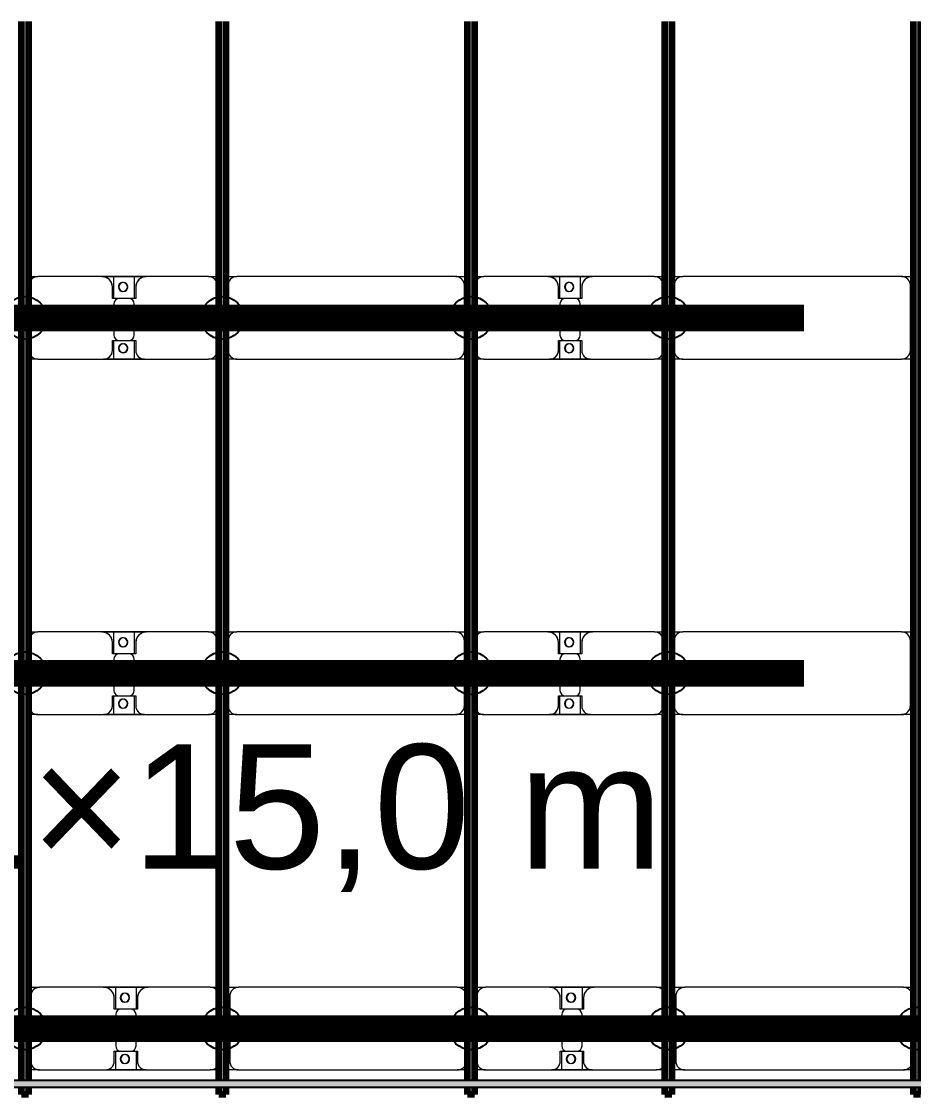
# Model space of a CAD drawing. Header units: millimetres. Extents: x -268744 to 115753, y -96240 to -10461.
# Drawn here: x 27830 to 32850, y -70687 to -64648 of the extents above; entities that cross this region are included whole.
import ezdxf

# ---------------------------------------------------------------- set-up
doc = ezdxf.new("R2010")
doc.units = ezdxf.units.MM
doc.layers.add('A-GENM', color=13, linetype='Continuous', lineweight=9)
doc.layers.add('S-BEAM', color=12, linetype='Continuous', lineweight=9)
doc.layers.add('GC-GHI CHU', color=2, linetype='Continuous')
doc.layers.add('GC-HOP 40x60 GIA CUONG', color=1, linetype='Continuous')
doc.styles.add('GC_VN', font='arial.ttf')

# ---------------------------------------------------------------- blocks, each defined once
blk = doc.blocks.new('Dầm C52 - Hộp 40x60-104813-KHUNG KẾT CẤU BÈ PIN 1')
at = {"layer": 'S-BEAM', "lineweight": 25}
blk.add_hatch(color=4, dxfattribs=at).paths.add_polyline_path([(-145811, -20), (145811, -20), (145811, 20), (-145811, 20)])
at = {"layer": 'S-BEAM', "color": 4, "lineweight": 25}
for p, q in [((-145811, 20), (145811, 20)), ((145811, -20), (-145811, -20))]:
    blk.add_line(p, q, dxfattribs=at)
blk = doc.blocks.new('Dai phao do pin - DẢI PHAO ĐỠ PIN-V82-KHUNG KẾT CẤU BÈ PIN 1')
at = {"layer": 'A-GENM', "color": 7}
for p, q in [((63457.6, 241.6), (63519.7, 241.6)), ((63457.6, 241.6), (63519.7, 241.6)), ((63879.7, 241.6), (63519.7, 241.6)), ((63879.7, 241.6), (64062.2, 241.6)), ((64062.2, 241.6), (63879.7, 241.6)), ((63947.8, 241.6), (64130.3, 241.6)), ((63947.8, 116.2), (63947.8, 241.6)), ((64130.3, 241.6), (63947.8, 241.6)), ((64062.2, 241.6), (64062.2, 116.2)), ((64480.3, 241.6), (64130.3, 241.6)), ((64480.3, 241.6), (64527.6, 241.6)), ((64480.3, 241.6), (64527.6, 241.6)), ((64567.6, 241.6), (64639.7, 241.6)), ((64567.6, 241.6), (64639.7, 241.6)), ((65870.3, 241.6), (64639.7, 241.6)), ((65870.3, 241.6), (65927.6, 241.6)), ((65870.3, 241.6), (65927.6, 241.6)), ((65967.6, 241.6), (66029.7, 241.6)), ((65967.6, 241.6), (66029.7, 241.6)), ((66389.7, 241.6), (66029.7, 241.6)), ((66389.7, 241.6), (66572.2, 241.6)), ((66572.2, 241.6), (66389.7, 241.6)), ((66457.8, 241.6), (66640.3, 241.6)), ((66457.8, 116.2), (66457.8, 241.6)), ((66640.3, 241.6), (66457.8, 241.6)), ((66572.2, 241.6), (66572.2, 116.2)), ((66990.3, 241.6), (66640.3, 241.6)), ((66990.3, 241.6), (67037.6, 241.6)), ((66990.3, 241.6), (67037.6, 241.6)), ((67077.6, 241.6), (67149.7, 241.6)), ((67077.6, 241.6), (67149.7, 241.6)), ((68380.3, 241.6), (67149.7, 241.6)), ((68380.3, 241.6), (68437.6, 241.6)), ((68380.3, 241.6), (68437.6, 241.6)), ((63469.7, 191.6), (63469.7, -173.4)), ((63939.7, 118.2), (63939.7, 181.6)), ((64070.3, 181.6), (64070.3, 118.2)), ((64589.7, 191.6), (64589.7, -173.4)), ((65920.3, -173.4), (65920.3, 191.6)), ((65979.7, 191.6), (65979.7, -173.4)), ((66449.7, 118.2), (66449.7, 181.6)), ((66580.3, 181.6), (66580.3, 118.2)), ((67099.7, 191.6), (67099.7, -173.4)), ((68430.3, -173.4), (68430.3, 191.6)), ((64032.2, 118.2), (63939.7, 118.2)), ((63947.8, 88.2), (63947.8, -88.2)), ((64070.3, 118.2), (63977.8, 118.2)), ((64062.2, -88.2), (64062.2, 88.2)), ((66542.2, 118.2), (66449.7, 118.2)), ((66457.8, 88.2), (66457.8, -88.2)), ((66580.3, 118.2), (66487.8, 118.2)), ((66572.2, -88.2), (66572.2, 88.2)), ((63939.7, -173.4), (63939.7, -118.2)), ((63939.7, -118.2), (64032.2, -118.2)), ((63947.8, -223.4), (63947.8, -116.2)), ((63977.8, -118.2), (64070.3, -118.2)), ((64062.2, -116.2), (64062.2, -223.4)), ((64070.3, -118.2), (64070.3, -173.4)), ((66449.7, -173.4), (66449.7, -118.2)), ((66449.7, -118.2), (66542.2, -118.2)), ((66457.8, -223.4), (66457.8, -116.2)), ((66487.8, -118.2), (66580.3, -118.2)), ((66572.2, -116.2), (66572.2, -223.4)), ((66580.3, -118.2), (66580.3, -173.4)), ((63519.7, -223.4), (63457.6, -223.4)), ((63519.7, -223.4), (63457.6, -223.4)), ((63519.7, -223.4), (63889.7, -223.4)), ((64062.2, -223.4), (63898.8, -223.4)), ((63898.8, -223.4), (64062.2, -223.4)), ((64120.3, -223.4), (63947.8, -223.4)), ((63947.8, -223.4), (64120.3, -223.4)), ((64120.3, -223.4), (64480.3, -223.4)), ((64527.6, -223.4), (64480.3, -223.4)), ((64527.6, -223.4), (64480.3, -223.4)), ((64639.7, -223.4), (64567.6, -223.4)), ((64639.7, -223.4), (64567.6, -223.4)), ((64639.7, -223.4), (65870.3, -223.4)), ((65927.6, -223.4), (65870.3, -223.4)), ((65927.6, -223.4), (65870.3, -223.4)), ((66029.7, -223.4), (65967.6, -223.4)), ((66029.7, -223.4), (65967.6, -223.4)), ((66029.7, -223.4), (66399.7, -223.4)), ((66572.2, -223.4), (66399.7, -223.4)), ((66399.7, -223.4), (66572.2, -223.4)), ((66630.3, -223.4), (66457.8, -223.4)), ((66457.8, -223.4), (66630.3, -223.4)), ((66630.3, -223.4), (66990.3, -223.4)), ((67037.6, -223.4), (66990.3, -223.4)), ((67037.6, -223.4), (66990.3, -223.4)), ((67149.7, -223.4), (67077.6, -223.4)), ((67149.7, -223.4), (67077.6, -223.4)), ((67149.7, -223.4), (68380.3, -223.4)), ((68437.6, -223.4), (68380.3, -223.4)), ((68437.6, -223.4), (68380.3, -223.4))]:
    blk.add_line(p, q, dxfattribs=at)
for centre, radius, start, end in [((63519.7, 191.6), 50, 90, 180), ((63879.7, 181.6), 60, 0, 90), ((64130.3, 181.6), 60, 90, 180), ((64480.3, 191.6), 50, 30, 90), ((64639.7, 191.6), 50, 90, 180), ((65870.3, 191.6), 50, 0, 90), ((65870.3, 191.6), 50, 60, 90), ((66029.7, 191.6), 50, 90, 180), ((66389.7, 181.6), 60, 0, 90), ((66640.3, 181.6), 60, 90, 180), ((66990.3, 191.6), 50, 30, 90), ((67149.7, 191.6), 50, 90, 180), ((68380.3, 191.6), 50, 360, 90), ((68380.3, 191.6), 50, 60, 90), ((63519.7, 191.6), 50, 105, 180), ((63879.7, 181.6), 60, 0, 60), ((63998.6, 183.2), 25, 360, 180), ((63998.6, 183.2), 25, 180, 360), ((63998.6, 183.2), 25, 360, 165), ((64001.4, 183.2), 25, 360, 180), ((64001.4, 183.2), 25, 90, 180), ((64001.4, 183.2), 25, 180, 0), ((64001.4, 183.2), 25, 180, 300), ((63998.6, 183.2), 25, 210, 360), ((64001.4, 183.2), 25, 15, 75), ((64130.3, 181.6), 60, 120, 180), ((64480.3, 191.6), 50, 30, 75), ((64639.7, 191.6), 50, 150, 180), ((64639.7, 191.6), 50, 105, 135), ((65870.3, 191.6), 50, 15, 30), ((66029.7, 191.6), 50, 105, 180), ((66389.7, 181.6), 60, 0, 60), ((66508.6, 183.2), 25, 360, 180), ((66508.6, 183.2), 25, 180, 0), ((66508.6, 183.2), 25, 360, 165), ((66511.4, 183.2), 25, 0, 180), ((66511.4, 183.2), 25, 90, 180), ((66511.4, 183.2), 25, 180, 0), ((66511.4, 183.2), 25, 180, 300), ((66508.6, 183.2), 25, 210, 360), ((66511.4, 183.2), 25, 15, 75), ((66640.3, 181.6), 60, 120, 180), ((66990.3, 191.6), 50, 30, 75), ((67149.7, 191.6), 50, 150, 180), ((67149.7, 191.6), 50, 105, 135), ((68380.3, 191.6), 50, 15, 30), ((64001.4, 183.2), 25, 330, 345), ((66511.4, 183.2), 25, 330, 345), ((63977.8, 88.2), 30, 90, 180), ((64032.2, 88.2), 30, 360, 90), ((66487.8, 88.2), 30, 90, 180), ((66542.2, 88.2), 30, 0, 90), ((63977.8, -88.2), 30, 180, 270), ((64032.2, -88.2), 30, 270, 0), ((66487.8, -88.2), 30, 180, 270), ((66542.2, -88.2), 30, 270, 360), ((63519.7, -173.4), 50, 180, 270), ((63519.7, -173.4), 50, 180, 255), ((63889.7, -173.4), 50, 270, 0), ((63889.7, -173.4), 50, 285, 0), ((63998.6, -161.8), 25, 360, 180), ((63998.6, -161.8), 25, 180, 360), ((63998.6, -161.8), 25, 105, 165), ((63998.6, -161.8), 25, 195, 360), ((64001.4, -161.8), 25, 360, 180), ((64001.4, -161.8), 25, 105, 180), ((64001.4, -161.8), 25, 180, 0), ((64001.4, -161.8), 25, 180, 270), ((63998.6, -161.8), 25, 360, 75), ((64001.4, -161.8), 25, 15, 75), ((64001.4, -161.8), 25, 285, 345), ((64120.3, -173.4), 50, 180, 270), ((64120.3, -173.4), 50, 180, 255), ((64639.7, -173.4), 50, 180, 270), ((64639.7, -173.4), 50, 180, 210), ((65870.3, -173.4), 50, 270, 360), ((65870.3, -173.4), 50, 330, 360), ((66029.7, -173.4), 50, 180, 270), ((66029.7, -173.4), 50, 180, 255), ((66399.7, -173.4), 50, 270, 360), ((66399.7, -173.4), 50, 285, 0), ((66508.6, -161.8), 25, 360, 180), ((66508.6, -161.8), 25, 180, 360), ((66508.6, -161.8), 25, 105, 165), ((66508.6, -161.8), 25, 195, 360), ((66511.4, -161.8), 25, 0, 180), ((66511.4, -161.8), 25, 105, 180), ((66511.4, -161.8), 25, 180, 360), ((66511.4, -161.8), 25, 180, 270), ((66508.6, -161.8), 25, 360, 75), ((66511.4, -161.8), 25, 15, 75), ((66511.4, -161.8), 25, 285, 345), ((66630.3, -173.4), 50, 180, 270), ((66630.3, -173.4), 50, 180, 255), ((67149.7, -173.4), 50, 180, 270), ((67149.7, -173.4), 50, 180, 210), ((68380.3, -173.4), 50, 270, 0), ((68380.3, -173.4), 50, 330, 0), ((64480.3, -173.4), 50, 270, 330), ((64480.3, -173.4), 50, 285, 330), ((64639.7, -173.4), 50, 240, 270), ((65870.3, -173.4), 50, 285, 300), ((66990.3, -173.4), 50, 270, 330), ((66990.3, -173.4), 50, 285, 330), ((67149.7, -173.4), 50, 240, 270), ((68380.3, -173.4), 50, 285, 300)]:
    blk.add_arc(centre, radius, start, end, dxfattribs=at)
blk = doc.blocks.new('Dai phao do pin - DẢI PHAO ĐỠ PIN-V83-KHUNG KẾT CẤU BÈ PIN 1')
at = {"layer": 'A-GENM', "color": 7}
for p, q in [((63467.6, 241.6), (63519.7, 241.6)), ((63467.6, 241.6), (63519.7, 241.6)), ((63879.7, 241.6), (63519.7, 241.6)), ((63879.7, 241.6), (64062.2, 241.6)), ((64062.2, 241.6), (63879.7, 241.6)), ((63947.8, 241.6), (64130.3, 241.6)), ((63947.8, 116.2), (63947.8, 241.6)), ((64130.3, 241.6), (63947.8, 241.6)), ((64062.2, 241.6), (64062.2, 116.2)), ((64480.3, 241.6), (64130.3, 241.6)), ((64480.3, 241.6), (64537.6, 241.6)), ((64480.3, 241.6), (64537.6, 241.6)), ((64577.6, 241.6), (64639.7, 241.6)), ((64577.6, 241.6), (64639.7, 241.6)), ((65870.3, 241.6), (64639.7, 241.6)), ((65870.3, 241.6), (65937.6, 241.6)), ((65870.3, 241.6), (65937.6, 241.6)), ((65977.6, 241.6), (66029.7, 241.6)), ((65977.6, 241.6), (66029.7, 241.6)), ((66389.7, 241.6), (66029.7, 241.6)), ((66389.7, 241.6), (66572.2, 241.6)), ((66572.2, 241.6), (66389.7, 241.6)), ((66457.8, 241.6), (66640.3, 241.6)), ((66457.8, 116.2), (66457.8, 241.6)), ((66640.3, 241.6), (66457.8, 241.6)), ((66572.2, 241.6), (66572.2, 116.2)), ((66990.3, 241.6), (66640.3, 241.6)), ((66990.3, 241.6), (67047.6, 241.6)), ((66990.3, 241.6), (67047.6, 241.6)), ((67087.6, 241.6), (67149.7, 241.6)), ((67087.6, 241.6), (67149.7, 241.6)), ((68380.3, 241.6), (67149.7, 241.6)), ((68380.3, 241.6), (68447.6, 241.6)), ((68380.3, 241.6), (68447.6, 241.6)), ((63469.7, 191.6), (63469.7, -173.4)), ((63939.7, 118.2), (63939.7, 181.6)), ((64070.3, 181.6), (64070.3, 118.2)), ((64530.3, -173.4), (64530.3, 191.6)), ((64589.7, 191.6), (64589.7, -173.4)), ((65920.3, -173.4), (65920.3, 191.6)), ((65979.7, 191.6), (65979.7, -173.4)), ((66449.7, 118.2), (66449.7, 181.6)), ((66580.3, 181.6), (66580.3, 118.2)), ((67040.3, -173.4), (67040.3, 191.6)), ((67099.7, 191.6), (67099.7, -173.4)), ((68430.3, -173.4), (68430.3, 191.6)), ((64032.2, 118.2), (63939.7, 118.2)), ((63947.8, 88.2), (63947.8, -88.2)), ((64070.3, 118.2), (63977.8, 118.2)), ((64062.2, -88.2), (64062.2, 88.2)), ((66542.2, 118.2), (66449.7, 118.2)), ((66457.8, 88.2), (66457.8, -88.2)), ((66580.3, 118.2), (66487.8, 118.2)), ((66572.2, -88.2), (66572.2, 88.2)), ((63939.7, -173.4), (63939.7, -118.2)), ((63939.7, -118.2), (64032.2, -118.2)), ((63947.8, -223.4), (63947.8, -116.2)), ((63977.8, -118.2), (64070.3, -118.2)), ((64062.2, -116.2), (64062.2, -223.4)), ((64070.3, -118.2), (64070.3, -173.4)), ((66449.7, -173.4), (66449.7, -118.2)), ((66449.7, -118.2), (66542.2, -118.2)), ((66457.8, -223.4), (66457.8, -116.2)), ((66487.8, -118.2), (66580.3, -118.2)), ((66572.2, -116.2), (66572.2, -223.4)), ((66580.3, -118.2), (66580.3, -173.4)), ((63519.7, -223.4), (63467.6, -223.4)), ((63519.7, -223.4), (63467.6, -223.4)), ((63519.7, -223.4), (63889.7, -223.4)), ((64062.2, -223.4), (63889.7, -223.4)), ((63889.7, -223.4), (64062.2, -223.4)), ((64120.3, -223.4), (63947.8, -223.4)), ((63947.8, -223.4), (64120.3, -223.4)), ((64120.3, -223.4), (64480.3, -223.4)), ((64537.6, -223.4), (64480.3, -223.4)), ((64537.6, -223.4), (64480.3, -223.4)), ((64639.7, -223.4), (64577.6, -223.4)), ((64639.7, -223.4), (64577.6, -223.4)), ((64639.7, -223.4), (65870.3, -223.4)), ((65937.6, -223.4), (65870.3, -223.4)), ((65937.6, -223.4), (65870.3, -223.4)), ((66029.7, -223.4), (65977.6, -223.4)), ((66029.7, -223.4), (65977.6, -223.4)), ((66029.7, -223.4), (66399.7, -223.4)), ((66572.2, -223.4), (66399.7, -223.4)), ((66399.7, -223.4), (66572.2, -223.4)), ((66630.3, -223.4), (66457.8, -223.4)), ((66457.8, -223.4), (66630.3, -223.4)), ((66630.3, -223.4), (66990.3, -223.4)), ((67047.6, -223.4), (66990.3, -223.4)), ((67047.6, -223.4), (66990.3, -223.4)), ((67149.7, -223.4), (67087.6, -223.4)), ((67149.7, -223.4), (67087.6, -223.4)), ((67149.7, -223.4), (68380.3, -223.4)), ((68447.6, -223.4), (68380.3, -223.4)), ((68447.6, -223.4), (68380.3, -223.4))]:
    blk.add_line(p, q, dxfattribs=at)
for centre, radius, start, end in [((63519.7, 191.6), 50, 90, 180), ((63879.7, 181.6), 60, 0, 90), ((64130.3, 181.6), 60, 90, 180), ((64480.3, 191.6), 50, 0, 90), ((64639.7, 191.6), 50, 90, 180), ((65870.3, 191.6), 50, 0, 90), ((65870.3, 191.6), 50, 60, 90), ((66029.7, 191.6), 50, 90, 180), ((66389.7, 181.6), 60, 0, 90), ((66640.3, 181.6), 60, 90, 180), ((66990.3, 191.6), 50, 0, 90), ((67149.7, 191.6), 50, 90, 180), ((68380.3, 191.6), 50, 360, 90), ((68380.3, 191.6), 50, 60, 90), ((63519.7, 191.6), 50, 105, 180), ((63879.7, 181.6), 60, 0, 60), ((63998.6, 183.2), 25, 360, 180), ((63998.6, 183.2), 25, 180, 360), ((63998.6, 183.2), 25, 360, 165), ((64001.4, 183.2), 25, 360, 180), ((64001.4, 183.2), 25, 90, 180), ((64001.4, 183.2), 25, 180, 0), ((64001.4, 183.2), 25, 180, 300), ((63998.6, 183.2), 25, 210, 360), ((64001.4, 183.2), 25, 15, 75), ((64130.3, 181.6), 60, 120, 180), ((64480.3, 191.6), 50, 0, 75), ((64639.7, 191.6), 50, 150, 180), ((64639.7, 191.6), 50, 105, 135), ((65870.3, 191.6), 50, 15, 30), ((66029.7, 191.6), 50, 105, 180), ((66389.7, 181.6), 60, 0, 60), ((66508.6, 183.2), 25, 360, 180), ((66508.6, 183.2), 25, 180, 0), ((66508.6, 183.2), 25, 360, 165), ((66511.4, 183.2), 25, 0, 180), ((66511.4, 183.2), 25, 90, 180), ((66511.4, 183.2), 25, 180, 0), ((66511.4, 183.2), 25, 180, 300), ((66508.6, 183.2), 25, 210, 360), ((66511.4, 183.2), 25, 15, 75), ((66640.3, 181.6), 60, 120, 180), ((66990.3, 191.6), 50, 0, 75), ((67149.7, 191.6), 50, 150, 180), ((67149.7, 191.6), 50, 105, 135), ((68380.3, 191.6), 50, 15, 30), ((64001.4, 183.2), 25, 330, 345), ((66511.4, 183.2), 25, 330, 345), ((63977.8, 88.2), 30, 90, 180), ((64032.2, 88.2), 30, 360, 90), ((66487.8, 88.2), 30, 90, 180), ((66542.2, 88.2), 30, 0, 90), ((63977.8, -88.2), 30, 180, 270), ((64032.2, -88.2), 30, 270, 0), ((66487.8, -88.2), 30, 180, 270), ((66542.2, -88.2), 30, 270, 360), ((63519.7, -173.4), 50, 180, 270), ((63519.7, -173.4), 50, 180, 255), ((63889.7, -173.4), 50, 270, 0), ((63889.7, -173.4), 50, 292.68786, 0), ((63998.6, -161.8), 25, 360, 180), ((63998.6, -161.8), 25, 180, 360), ((63998.6, -161.8), 25, 105, 165), ((63998.6, -161.8), 25, 195, 360), ((64001.4, -161.8), 25, 360, 180), ((64001.4, -161.8), 25, 105, 180), ((64001.4, -161.8), 25, 180, 0), ((64001.4, -161.8), 25, 180, 270), ((63998.6, -161.8), 25, 360, 75), ((64001.4, -161.8), 25, 15, 75), ((64001.4, -161.8), 25, 285, 345), ((64120.3, -173.4), 50, 180, 270), ((64120.3, -173.4), 50, 180, 255), ((64480.3, -173.4), 50, 270, 360), ((64480.3, -173.4), 50, 285, 0), ((64639.7, -173.4), 50, 180, 270), ((64639.7, -173.4), 50, 180, 210), ((65870.3, -173.4), 50, 270, 360), ((65870.3, -173.4), 50, 330, 360), ((66029.7, -173.4), 50, 180, 270), ((66029.7, -173.4), 50, 180, 255), ((66399.7, -173.4), 50, 270, 360), ((66399.7, -173.4), 50, 285, 0), ((66508.6, -161.8), 25, 360, 180), ((66508.6, -161.8), 25, 180, 360), ((66508.6, -161.8), 25, 105, 165), ((66508.6, -161.8), 25, 195, 360), ((66511.4, -161.8), 25, 0, 180), ((66511.4, -161.8), 25, 105, 180), ((66511.4, -161.8), 25, 180, 360), ((66511.4, -161.8), 25, 180, 270), ((66508.6, -161.8), 25, 360, 75), ((66511.4, -161.8), 25, 15, 75), ((66511.4, -161.8), 25, 285, 345), ((66630.3, -173.4), 50, 180, 270), ((66630.3, -173.4), 50, 180, 255), ((66990.3, -173.4), 50, 270, 0), ((66990.3, -173.4), 50, 285, 0), ((67149.7, -173.4), 50, 180, 270), ((67149.7, -173.4), 50, 180, 210), ((68380.3, -173.4), 50, 270, 0), ((68380.3, -173.4), 50, 330, 0), ((64639.7, -173.4), 50, 240, 270), ((65870.3, -173.4), 50, 285, 300), ((67149.7, -173.4), 50, 240, 270), ((68380.3, -173.4), 50, 285, 300)]:
    blk.add_arc(centre, radius, start, end, dxfattribs=at)
blk = doc.blocks.new('Dai phao do pin - DẢI PHAO ĐỠ PIN-V84-KHUNG KẾT CẤU BÈ PIN 1')
at = {"layer": 'A-GENM', "color": 7}
for p, q in [((63467.6, 241.6), (63519.7, 241.6)), ((63467.6, 241.6), (63519.7, 241.6)), ((63879.7, 241.6), (63519.7, 241.6)), ((63879.7, 241.6), (64062.2, 241.6)), ((64062.2, 241.6), (63879.7, 241.6)), ((63947.8, 241.6), (64130.3, 241.6)), ((63947.8, 116.2), (63947.8, 241.6)), ((64130.3, 241.6), (63947.8, 241.6)), ((64062.2, 241.6), (64062.2, 116.2)), ((64480.3, 241.6), (64130.3, 241.6)), ((64480.3, 241.6), (64537.6, 241.6)), ((64480.3, 241.6), (64537.6, 241.6)), ((64577.6, 241.6), (64639.7, 241.6)), ((64577.6, 241.6), (64639.7, 241.6)), ((65870.3, 241.6), (64639.7, 241.6)), ((65870.3, 241.6), (65937.6, 241.6)), ((65870.3, 241.6), (65937.6, 241.6)), ((65977.6, 241.6), (66029.7, 241.6)), ((65977.6, 241.6), (66029.7, 241.6)), ((66389.7, 241.6), (66029.7, 241.6)), ((66389.7, 241.6), (66572.2, 241.6)), ((66572.2, 241.6), (66389.7, 241.6)), ((66457.8, 241.6), (66640.3, 241.6)), ((66457.8, 116.2), (66457.8, 241.6)), ((66640.3, 241.6), (66457.8, 241.6)), ((66572.2, 241.6), (66572.2, 116.2)), ((66990.3, 241.6), (66640.3, 241.6)), ((66990.3, 241.6), (67047.6, 241.6)), ((66990.3, 241.6), (67047.6, 241.6)), ((67087.6, 241.6), (67149.7, 241.6)), ((67087.6, 241.6), (67149.7, 241.6)), ((68380.3, 241.6), (67149.7, 241.6)), ((68380.3, 241.6), (68447.6, 241.6)), ((68380.3, 241.6), (68447.6, 241.6)), ((63469.7, 191.6), (63469.7, -173.4)), ((63939.7, 118.2), (63939.7, 181.6)), ((64070.3, 181.6), (64070.3, 118.2)), ((64530.3, -173.4), (64530.3, 191.6)), ((64589.7, 191.6), (64589.7, -173.4)), ((65920.3, -173.4), (65920.3, 191.6)), ((65979.7, 191.6), (65979.7, -173.4)), ((66449.7, 118.2), (66449.7, 181.6)), ((66580.3, 181.6), (66580.3, 118.2)), ((67040.3, -173.4), (67040.3, 191.6)), ((67099.7, 191.6), (67099.7, -173.4)), ((68430.3, -173.4), (68430.3, 191.6)), ((64032.2, 118.2), (63939.7, 118.2)), ((63947.8, 88.2), (63947.8, -88.2)), ((64070.3, 118.2), (63977.8, 118.2)), ((64062.2, -88.2), (64062.2, 88.2)), ((66542.2, 118.2), (66449.7, 118.2)), ((66457.8, 88.2), (66457.8, -88.2)), ((66580.3, 118.2), (66487.8, 118.2)), ((66572.2, -88.2), (66572.2, 88.2)), ((63939.7, -173.4), (63939.7, -118.2)), ((63939.7, -118.2), (64032.2, -118.2)), ((63947.8, -223.4), (63947.8, -116.2)), ((63977.8, -118.2), (64070.3, -118.2)), ((64062.2, -116.2), (64062.2, -223.4)), ((64070.3, -118.2), (64070.3, -173.4)), ((66449.7, -173.4), (66449.7, -118.2)), ((66449.7, -118.2), (66542.2, -118.2)), ((66457.8, -223.4), (66457.8, -116.2)), ((66487.8, -118.2), (66580.3, -118.2)), ((66572.2, -116.2), (66572.2, -223.4)), ((66580.3, -118.2), (66580.3, -173.4)), ((63519.7, -223.4), (63467.6, -223.4)), ((63519.7, -223.4), (63467.6, -223.4)), ((63519.7, -223.4), (63889.7, -223.4)), ((64062.2, -223.4), (63889.7, -223.4)), ((63889.7, -223.4), (64062.2, -223.4)), ((64120.3, -223.4), (63947.8, -223.4)), ((63947.8, -223.4), (64120.3, -223.4)), ((64120.3, -223.4), (64480.3, -223.4)), ((64537.6, -223.4), (64480.3, -223.4)), ((64537.6, -223.4), (64480.3, -223.4)), ((64639.7, -223.4), (64577.6, -223.4)), ((64639.7, -223.4), (64577.6, -223.4)), ((64639.7, -223.4), (65870.3, -223.4)), ((65937.6, -223.4), (65870.3, -223.4)), ((65937.6, -223.4), (65870.3, -223.4)), ((66029.7, -223.4), (65977.6, -223.4)), ((66029.7, -223.4), (65977.6, -223.4)), ((66029.7, -223.4), (66399.7, -223.4)), ((66572.2, -223.4), (66399.7, -223.4)), ((66399.7, -223.4), (66572.2, -223.4)), ((66630.3, -223.4), (66457.8, -223.4)), ((66457.8, -223.4), (66630.3, -223.4)), ((66630.3, -223.4), (66990.3, -223.4)), ((67047.6, -223.4), (66990.3, -223.4)), ((67047.6, -223.4), (66990.3, -223.4)), ((67149.7, -223.4), (67087.6, -223.4)), ((67149.7, -223.4), (67087.6, -223.4)), ((67149.7, -223.4), (68380.3, -223.4)), ((68447.6, -223.4), (68380.3, -223.4)), ((68447.6, -223.4), (68380.3, -223.4))]:
    blk.add_line(p, q, dxfattribs=at)
for centre, radius, start, end in [((63519.7, 191.6), 50, 90, 180), ((63879.7, 181.6), 60, 0, 90), ((64130.3, 181.6), 60, 90, 180), ((64480.3, 191.6), 50, 0, 90), ((64639.7, 191.6), 50, 90, 180), ((65870.3, 191.6), 50, 0, 90), ((65870.3, 191.6), 50, 60, 90), ((66029.7, 191.6), 50, 90, 180), ((66389.7, 181.6), 60, 0, 90), ((66640.3, 181.6), 60, 90, 180), ((66990.3, 191.6), 50, 0, 90), ((67149.7, 191.6), 50, 90, 180), ((68380.3, 191.6), 50, 360, 90), ((68380.3, 191.6), 50, 60, 90), ((63519.7, 191.6), 50, 105, 180), ((63879.7, 181.6), 60, 0, 60), ((63998.6, 183.2), 25, 360, 180), ((63998.6, 183.2), 25, 180, 360), ((63998.6, 183.2), 25, 360, 165), ((64001.4, 183.2), 25, 360, 180), ((64001.4, 183.2), 25, 90, 180), ((64001.4, 183.2), 25, 180, 0), ((64001.4, 183.2), 25, 180, 300), ((63998.6, 183.2), 25, 210, 360), ((64001.4, 183.2), 25, 15, 75), ((64130.3, 181.6), 60, 120, 180), ((64480.3, 191.6), 50, 0, 75), ((64639.7, 191.6), 50, 150, 180), ((64639.7, 191.6), 50, 105, 135), ((65870.3, 191.6), 50, 15, 30), ((66029.7, 191.6), 50, 105, 180), ((66389.7, 181.6), 60, 0, 60), ((66508.6, 183.2), 25, 360, 180), ((66508.6, 183.2), 25, 180, 0), ((66508.6, 183.2), 25, 360, 165), ((66511.4, 183.2), 25, 0, 180), ((66511.4, 183.2), 25, 90, 180), ((66511.4, 183.2), 25, 180, 0), ((66511.4, 183.2), 25, 180, 300), ((66508.6, 183.2), 25, 210, 360), ((66511.4, 183.2), 25, 15, 75), ((66640.3, 181.6), 60, 120, 180), ((66990.3, 191.6), 50, 0, 75), ((67149.7, 191.6), 50, 150, 180), ((67149.7, 191.6), 50, 105, 135), ((68380.3, 191.6), 50, 15, 30), ((64001.4, 183.2), 25, 330, 345), ((66511.4, 183.2), 25, 330, 345), ((63977.8, 88.2), 30, 90, 180), ((64032.2, 88.2), 30, 360, 90), ((66487.8, 88.2), 30, 90, 180), ((66542.2, 88.2), 30, 0, 90), ((63977.8, -88.2), 30, 180, 270), ((64032.2, -88.2), 30, 270, 0), ((66487.8, -88.2), 30, 180, 270), ((66542.2, -88.2), 30, 270, 360), ((63519.7, -173.4), 50, 180, 270), ((63519.7, -173.4), 50, 180, 255), ((63889.7, -173.4), 50, 270, 0), ((63889.7, -173.4), 50, 292.68786, 0), ((63998.6, -161.8), 25, 360, 180), ((63998.6, -161.8), 25, 180, 360), ((63998.6, -161.8), 25, 105, 165), ((63998.6, -161.8), 25, 195, 360), ((64001.4, -161.8), 25, 360, 180), ((64001.4, -161.8), 25, 105, 180), ((64001.4, -161.8), 25, 180, 0), ((64001.4, -161.8), 25, 180, 270), ((63998.6, -161.8), 25, 360, 75), ((64001.4, -161.8), 25, 15, 75), ((64001.4, -161.8), 25, 285, 345), ((64120.3, -173.4), 50, 180, 270), ((64120.3, -173.4), 50, 180, 255), ((64480.3, -173.4), 50, 270, 360), ((64480.3, -173.4), 50, 285, 0), ((64639.7, -173.4), 50, 180, 270), ((64639.7, -173.4), 50, 180, 210), ((65870.3, -173.4), 50, 270, 360), ((65870.3, -173.4), 50, 330, 360), ((66029.7, -173.4), 50, 180, 270), ((66029.7, -173.4), 50, 180, 255), ((66399.7, -173.4), 50, 270, 360), ((66399.7, -173.4), 50, 285, 0), ((66508.6, -161.8), 25, 360, 180), ((66508.6, -161.8), 25, 180, 360), ((66508.6, -161.8), 25, 105, 165), ((66508.6, -161.8), 25, 195, 360), ((66511.4, -161.8), 25, 0, 180), ((66511.4, -161.8), 25, 105, 180), ((66511.4, -161.8), 25, 180, 360), ((66511.4, -161.8), 25, 180, 270), ((66508.6, -161.8), 25, 360, 75), ((66511.4, -161.8), 25, 15, 75), ((66511.4, -161.8), 25, 285, 345), ((66630.3, -173.4), 50, 180, 270), ((66630.3, -173.4), 50, 180, 255), ((66990.3, -173.4), 50, 270, 0), ((66990.3, -173.4), 50, 285, 0), ((67149.7, -173.4), 50, 180, 270), ((67149.7, -173.4), 50, 180, 210), ((68380.3, -173.4), 50, 270, 0), ((68380.3, -173.4), 50, 330, 0), ((64639.7, -173.4), 50, 240, 270), ((65870.3, -173.4), 50, 285, 300), ((67149.7, -173.4), 50, 240, 270), ((68380.3, -173.4), 50, 285, 300)]:
    blk.add_arc(centre, radius, start, end, dxfattribs=at)
blk = doc.blocks.new('Dầm C52 - Dầm C52-102503-KHUNG KẾT CẤU BÈ PIN 1')
at = {"layer": 'S-BEAM', "lineweight": 140}
h = blk.add_hatch(color=1, dxfattribs=at)
h.paths.add_polyline_path([(-25480.9, 20), (-25480.9, -20), (-25440.9, -20), (-25440.9, 20)])
h.paths.add_polyline_path([(-25400.9, 20), (-25400.9, -20), (-19440.9, -20), (-19443, 20), (-24983.5, 20)])
h.paths.add_polyline_path([(-19400.9, 20), (-19400.9, -20), (-13440.9, -20), (-13440.9, 20), (-17596.2, 20)])
h.paths.add_polyline_path([(-13400.9, -20), (-7440.9, -20), (-7440.9, 20), (-13400.9, 20)])
h.paths.add_polyline_path([(-7400.9, -20), (-1440.9, -20), (-1440.9, 20), (-7400.9, 20)])
h.paths.add_polyline_path([(-1400.9, -20), (4559.1, -20), (4559.1, 20), (-1400.9, 20)])
h.paths.add_polyline_path([(4599.1, -20), (10559.1, -20), (10559.1, 20), (4599.1, 20)])
h.paths.add_polyline_path([(10599.1, 20), (10599.1, -20), (16559.1, -20), (16559.1, 20), (11952.8, 20)])
h.paths.add_polyline_path([(16599.1, -20), (22559.1, -20), (22559.1, 20), (16599.1, 20)])
h.paths.add_polyline_path([(22599.1, -20), (25259.1, -20), (25259.1, 20), (22599.1, 20)])
h.paths.add_polyline_path([(25299.1, -20), (25441.8, -20), (25441.8, 20), (25299.1, 20)])
at = {"layer": 'S-BEAM', "color": 1, "lineweight": 140}
for p, q in [((-25480.9, -20), (-25480.9, 20)), ((-25480.9, 20), (-25440.9, 20)), ((-25400.9, 20), (-19443, 20)), ((-25440.9, -20), (-25480.9, -20)), ((-19443, -20), (-25400.9, -20))]:
    blk.add_line(p, q, dxfattribs=at)
blk = doc.blocks.new('Dầm C52 - Dầm C52-V2-KHUNG KẾT CẤU BÈ PIN 1')
at = {"layer": 'S-BEAM', "lineweight": 140}
h = blk.add_hatch(color=1, dxfattribs=at)
h.paths.add_polyline_path([(-25480.9, 20), (-25480.9, -20), (-25440.9, -20), (-25440.9, 20)])
h.paths.add_polyline_path([(-25400.9, 20), (-25400.9, -20), (-19440.9, -20), (-19443, 20), (-24983.5, 20)])
h.paths.add_polyline_path([(-19400.9, 20), (-19400.9, -20), (-13440.9, -20), (-13440.9, 20), (-18519.6, 20)])
h.paths.add_polyline_path([(-13400.9, -20), (-7440.9, -20), (-7440.9, 20), (-13400.9, 20)])
h.paths.add_polyline_path([(-7400.9, 20), (-7400.9, -20), (-1440.9, -20), (-1440.9, 20), (-6515.3, 20)])
h.paths.add_polyline_path([(-1400.9, 20), (-1400.9, -20), (4559.1, -20), (4559.1, 20), (-974.9, 20)])
h.paths.add_polyline_path([(4599.1, -20), (10559.1, -20), (10559.1, 20), (4599.1, 20)])
h.paths.add_polyline_path([(10599.1, -20), (16559.1, -20), (16559.1, 20), (10599.1, 20)])
h.paths.add_polyline_path([(16599.1, 20), (16599.1, -20), (22559.1, -20), (22559.1, 20), (17493.2, 20)])
h.paths.add_polyline_path([(22599.1, 20), (22599.1, -20), (25259.1, -20), (25259.1, 20), (23033.7, 20)])
h.paths.add_polyline_path([(25299.1, -20), (25480.9, -20), (25480.9, 20), (25299.1, 20)])
at = {"layer": 'S-BEAM', "color": 1, "lineweight": 140}
for p, q in [((-25480.9, -20), (-25480.9, 20)), ((-25480.9, 20), (-25440.9, 20)), ((-25400.9, 20), (-19443, 20)), ((-25440.9, -20), (-25480.9, -20)), ((-19443, -20), (-25400.9, -20))]:
    blk.add_line(p, q, dxfattribs=at)
blk = doc.blocks.new('be pin 1_rvt-1-KHUNG KẾT CẤU BÈ PIN 1')
at = {"layer": 'A-GENM', "lineweight": 9}
for name, p in [('Dai phao do pin - DẢI PHAO ĐỠ PIN-V84-KHUNG KẾT CẤU BÈ PIN 1', (-35598.1, -66324.7)), ('Dai phao do pin - DẢI PHAO ĐỠ PIN-V83-KHUNG KẾT CẤU BÈ PIN 1', (-35598.1, -68324.7)), ('Dai phao do pin - DẢI PHAO ĐỠ PIN-V82-KHUNG KẾT CẤU BÈ PIN 1', (-35588.1, -70324.7))]:
    blk.add_blockref(name, p, dxfattribs=at)
at = {"layer": 'S-BEAM', "lineweight": 9, "rotation": 90.00000000032618}
for name, p in [('Dầm C52 - Dầm C52-V2-KHUNG KẾT CẤU BÈ PIN 1', (28959.5, -45205.6)), ('Dầm C52 - Dầm C52-V2-KHUNG KẾT CẤU BÈ PIN 1', (31469.5, -45205.6)), ('Dầm C52 - Dầm C52-102503-KHUNG KẾT CẤU BÈ PIN 1', (27849.5, -45205.6)), ('Dầm C52 - Dầm C52-102503-KHUNG KẾT CẤU BÈ PIN 1', (30359.5, -45205.6)), ('Dầm C52 - Dầm C52-102503-KHUNG KẾT CẤU BÈ PIN 1', (32869.5, -45205.6))]:
    blk.add_blockref(name, p, dxfattribs=at)
at = {"layer": 'S-BEAM', "lineweight": 9}
blk.add_blockref('Dầm C52 - Hộp 40x60-104813-KHUNG KẾT CẤU BÈ PIN 1', (-110896.7, -70626.5), dxfattribs=at)

msp = doc.modelspace()

# ---------------------------------------------------------------- linework, layer by layer
at = {"layer": 'GC-HOP 40x60 GIA CUONG', "const_width": 150}
for points in [[(17682.8, -66315.6), (32232.8, -66315.6)], [(17682.8, -68315.6), (32232.8, -68315.6)], [(19684.7, -70315.6), (34684.7, -70315.6)]]:
    msp.add_lwpolyline(points, dxfattribs=at)
at = {"layer": 'GC-HOP 40x60 GIA CUONG'}
for centre in [(27849.5, -66315.6), (28959.5, -66315.6), (30359.5, -66315.6), (31469.5, -66315.6), (27849.5, -68315.6), (28959.5, -68315.6), (30359.5, -68315.6), (31469.5, -68315.6), (27849.5, -70315.6), (28959.5, -70315.6), (30359.5, -70315.6), (31469.5, -70315.6), (32869.5, -70315.6)]:
    msp.add_circle(centre, 120, dxfattribs=at)

# ---------------------------------------------------------------- block references
at = {"lineweight": 5}
msp.add_blockref('be pin 1_rvt-1-KHUNG KẾT CẤU BÈ PIN 1', (0, 0), dxfattribs=at)

# ---------------------------------------------------------------- texts
at = {"layer": 'GC-GHI CHU', "style": 'GC_VN'}
msp.add_text('B1-40: 1×15,0 m', height=700, dxfattribs=at).set_placement((24184.7, -69415.6))

doc.saveas('drawing.dxf')
